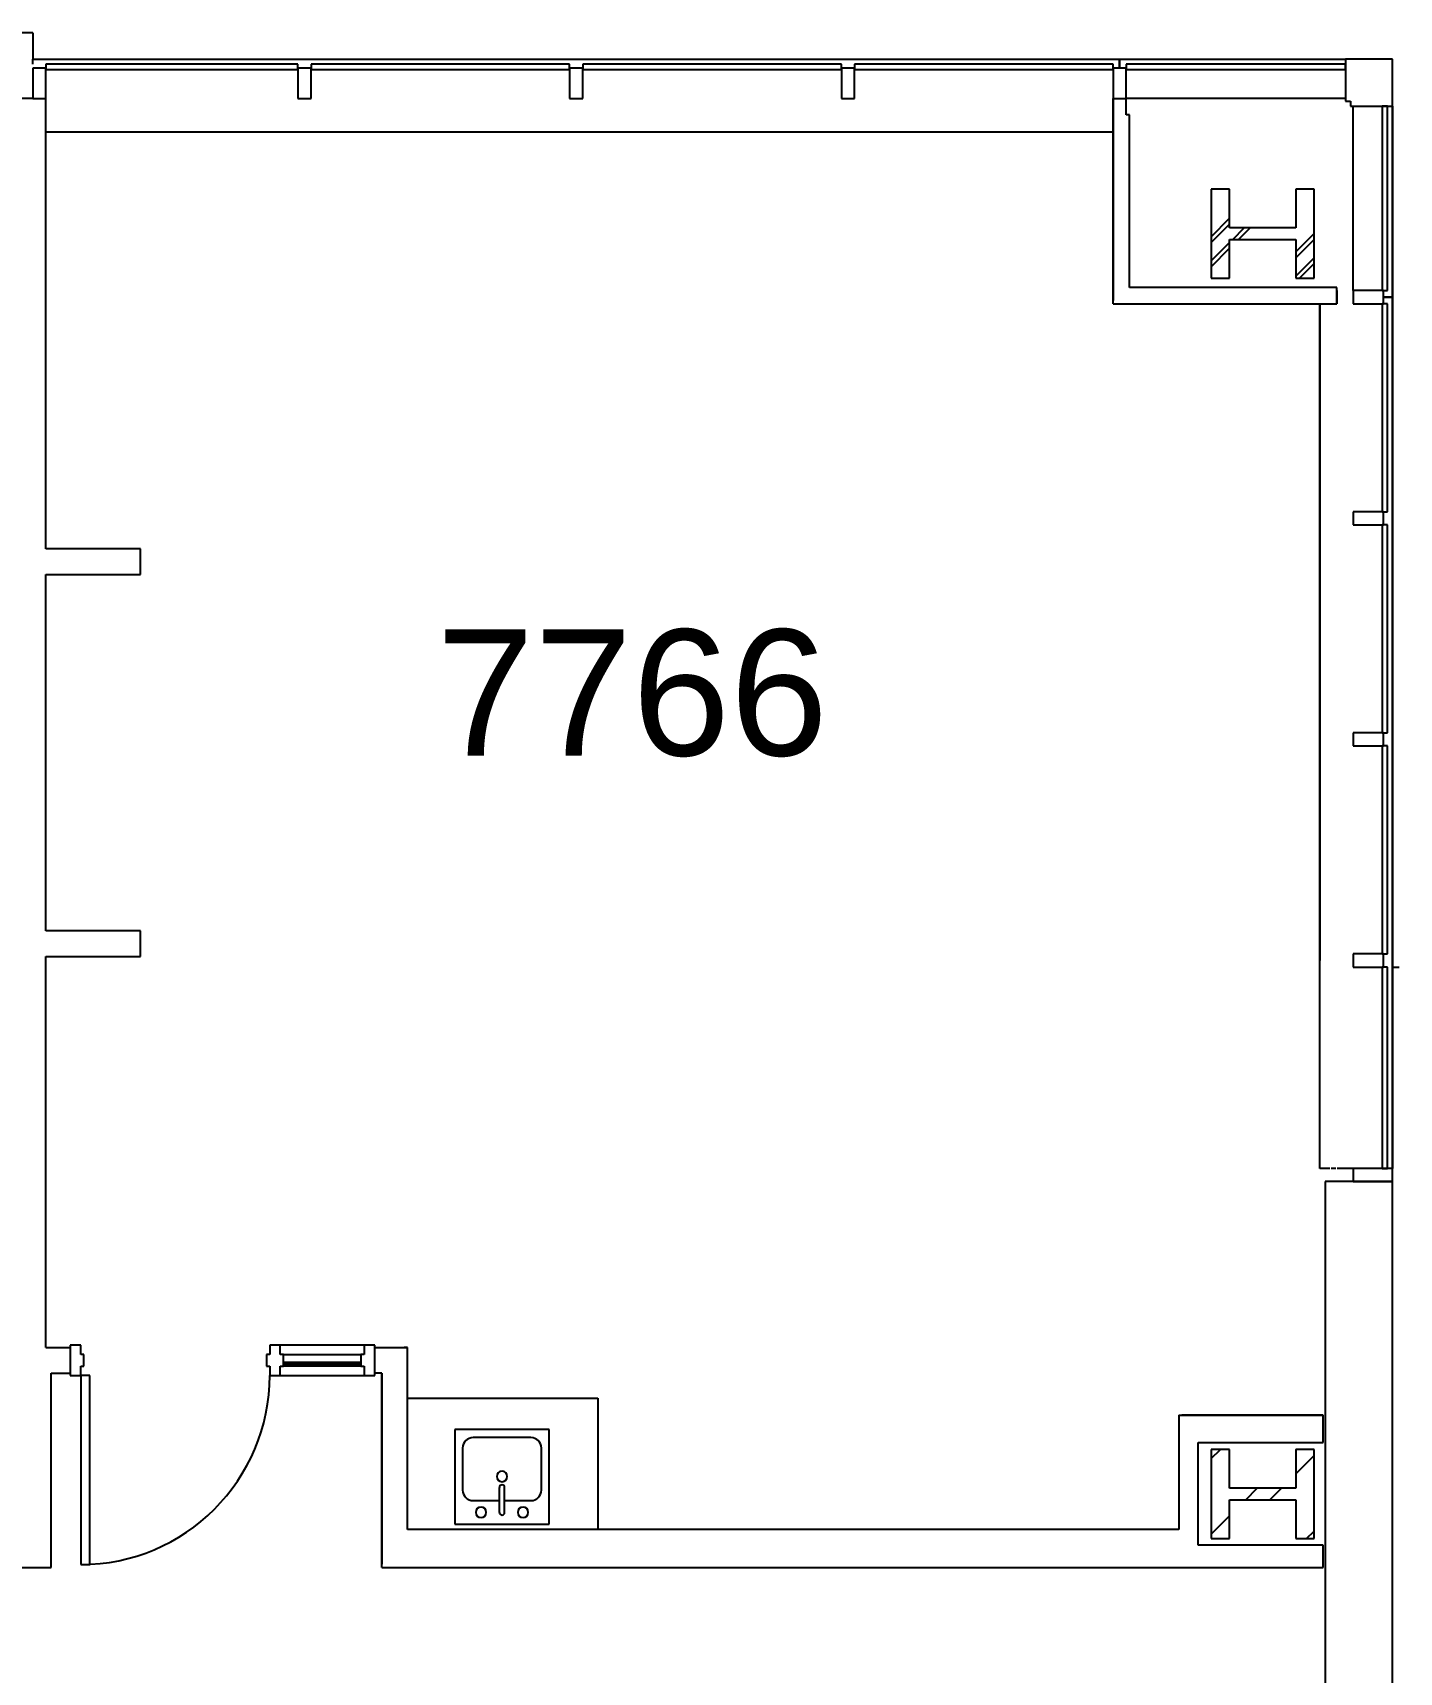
# Model space of a CAD drawing. Header units: inches. Extents: x -59 to 5673, y -29 to 4299.
# Drawn here: x 2036.3 to 2296.6, y 3945.1 to 4257.3 of the extents above; entities that cross this region are included whole.
import ezdxf

# ---------------------------------------------------------------- set-up
doc = ezdxf.new("R2010")
doc.units = ezdxf.units.IN
doc.header["$LTSCALE"] = 96
doc.header["$MEASUREMENT"] = 0
for name, color, linetype in [('A-ANNO-ROOM', 4, 'Continuous'), ('A-COLS', 5, 'Continuous'), ('A-DOOR', 2, 'Continuous'), ('A-FLOR-CASE', 3, 'Continuous'), ('A-FLOR-PFIX', 2, 'Continuous'), ('A-GLAZ', 2, 'Continuous'), ('A-WALL-FULL', 6, 'Continuous')]:
    doc.layers.add(name, color=color, linetype=linetype)
doc.styles.add('ARIAL', font='arial.ttf')

msp = doc.modelspace()

# ---------------------------------------------------------------- linework, layer by layer
at = {"layer": 'A-COLS'}
for p, q in [((2264.28, 4227.58), (2260.78, 4227.58)), ((2260.78, 4227.58), (2260.78, 4210.58)), ((2264.28, 4227.58), (2260.78, 4227.58)), ((2260.78, 4227.58), (2260.78, 4210.58)), ((2264.28, 4220.17), (2264.28, 4227.58)), ((2264.28, 4220.17), (2264.28, 4227.58)), ((2280.38, 4227.58), (2276.88, 4227.58)), ((2276.88, 4227.58), (2276.88, 4220.17)), ((2280.38, 4227.58), (2276.88, 4227.58)), ((2276.88, 4227.58), (2276.88, 4220.17)), ((2280.38, 4210.58), (2280.38, 4227.58)), ((2280.38, 4210.58), (2280.38, 4227.58)), ((2260.78, 4218.5), (2264.28, 4222)), ((2260.78, 4217.4), (2264.28, 4220.9)), ((2276.88, 4220.17), (2264.28, 4220.17)), ((2276.88, 4220.17), (2264.28, 4220.17)), ((2264.28, 4210.58), (2264.28, 4217.98)), ((2264.28, 4217.98), (2276.88, 4217.98)), ((2264.28, 4210.58), (2264.28, 4217.98)), ((2264.28, 4217.98), (2276.88, 4217.98)), ((2264.86, 4217.98), (2267.06, 4220.17)), ((2265.97, 4217.98), (2268.16, 4220.17)), ((2276.88, 4215.6), (2280.38, 4219.1)), ((2276.88, 4214.49), (2280.38, 4217.99)), ((2276.88, 4217.98), (2276.88, 4210.58)), ((2276.88, 4217.98), (2276.88, 4210.58)), ((2260.78, 4213.89), (2264.28, 4217.39)), ((2260.78, 4212.79), (2264.28, 4216.29)), ((2276.88, 4210.99), (2280.38, 4214.49)), ((2277.57, 4210.58), (2280.38, 4213.38)), ((2260.78, 4210.58), (2264.28, 4210.58)), ((2260.78, 4210.58), (2264.28, 4210.58)), ((2276.88, 4210.58), (2280.38, 4210.58)), ((2276.88, 4210.58), (2280.38, 4210.58)), ((2260.78, 3985.81), (2262.54, 3987.58)), ((2264.28, 3987.58), (2260.78, 3987.58)), ((2260.78, 3987.58), (2260.78, 3970.58)), ((2264.28, 3980.17), (2264.28, 3987.58)), ((2276.88, 3987.51), (2276.94, 3987.58)), ((2280.38, 3987.58), (2276.88, 3987.58)), ((2276.88, 3987.58), (2276.88, 3980.17)), ((2280.38, 3970.58), (2280.38, 3987.58)), ((2276.88, 3982.9), (2280.38, 3986.4)), ((2276.88, 3980.17), (2264.28, 3980.17)), ((2264.28, 3970.58), (2264.28, 3977.98)), ((2264.28, 3977.98), (2276.88, 3977.98)), ((2267.35, 3977.98), (2269.54, 3980.17)), ((2271.96, 3977.98), (2274.15, 3980.17)), ((2276.88, 3977.98), (2276.88, 3970.58)), ((2260.78, 3971.41), (2264.28, 3974.91)), ((2278.95, 3970.58), (2280.38, 3972)), ((2260.78, 3970.58), (2264.28, 3970.58)), ((2276.88, 3970.58), (2280.38, 3970.58))]:
    msp.add_line(p, q, dxfattribs=at)
at = {"layer": 'A-DOOR'}
for p, q in [((2043.45, 4007.39), (2043.45, 4001.64)), ((2045.45, 4007.39), (2043.45, 4007.39)), ((2045.45, 4005.64), (2045.45, 4007.39)), ((2046.08, 4005.64), (2045.45, 4005.64)), ((2046.08, 4003.39), (2046.08, 4005.64)), ((2081.45, 4005.64), (2080.83, 4005.64)), ((2080.83, 4005.64), (2080.83, 4003.39)), ((2083.45, 4007.39), (2081.45, 4007.39)), ((2081.45, 4007.39), (2081.45, 4005.64)), ((2083.45, 4005.64), (2083.45, 4007.39)), ((2099.45, 4007.39), (2083.45, 4007.39)), ((2084.08, 4005.64), (2083.45, 4005.64)), ((2084.08, 4003.39), (2084.08, 4005.64)), ((2084.08, 4005.64), (2098.83, 4005.64)), ((2099.45, 4005.64), (2098.83, 4005.64)), ((2098.83, 4005.64), (2098.83, 4003.39)), ((2101.45, 4007.39), (2099.45, 4007.39)), ((2099.45, 4007.39), (2099.45, 4005.64)), ((2101.45, 4001.64), (2101.45, 4007.39)), ((2045.45, 4001.64), (2045.45, 4003.39)), ((2045.45, 4003.39), (2046.08, 4003.39)), ((2080.83, 4003.39), (2081.45, 4003.39)), ((2081.45, 4003.39), (2081.45, 4001.64)), ((2083.45, 4001.64), (2083.45, 4003.39)), ((2083.45, 4003.39), (2084.08, 4003.39)), ((2098.83, 4004.14), (2084.08, 4004.14)), ((2084.08, 4004.14), (2084.08, 4003.89)), ((2084.08, 4003.89), (2098.83, 4003.89)), ((2098.83, 4003.39), (2084.08, 4003.39)), ((2098.83, 4003.89), (2098.83, 4004.14)), ((2098.83, 4003.39), (2099.45, 4003.39)), ((2099.45, 4003.39), (2099.45, 4001.64)), ((2043.45, 4001.64), (2045.45, 4001.64)), ((2047.2, 4001.64), (2045.45, 4001.64)), ((2045.45, 4001.64), (2045.45, 3965.64)), ((2047.2, 3965.64), (2047.2, 4001.64)), ((2081.45, 4001.64), (2083.45, 4001.64)), ((2083.45, 4001.64), (2099.45, 4001.64)), ((2099.45, 4001.64), (2101.45, 4001.64)), ((2045.45, 3965.64), (2047.2, 3965.64))]:
    msp.add_line(p, q, dxfattribs=at)
msp.add_arc((2045.45, 4001.64), 36, 270, 0, dxfattribs=at)
at = {"layer": 'A-FLOR-CASE'}
for p, q in [((2107.7, 3997.33), (2143.95, 3997.33)), ((2143.95, 3997.33), (2143.95, 3972.33))]:
    msp.add_line(p, q, dxfattribs=at)
at = {"layer": 'A-FLOR-PFIX'}
for p, q in [((2134.7, 3991.33), (2116.7, 3991.33)), ((2116.7, 3991.33), (2116.7, 3973.33)), ((2131.2, 3989.83), (2120.2, 3989.83)), ((2134.7, 3973.33), (2134.7, 3991.33)), ((2118.2, 3987.83), (2118.2, 3979.83)), ((2133.2, 3979.83), (2133.2, 3987.83)), ((2120.2, 3977.83), (2125.2, 3977.83)), ((2125.2, 3975.58), (2125.2, 3980.33)), ((2126.2, 3975.58), (2126.2, 3980.33)), ((2126.2, 3977.83), (2131.2, 3977.83)), ((2116.7, 3973.33), (2134.7, 3973.33))]:
    msp.add_line(p, q, dxfattribs=at)
for centre, radius, start, end in [((2120.2, 3987.83), 2, 90, 180), ((2131.2, 3987.83), 2, 0, 90), ((2125.7, 3982.42), 1, 0, 180), ((2125.7, 3982.42), 1, 180, 0), ((2125.7, 3980.33), 0.5, 0, 180), ((2120.2, 3979.83), 2, 180, 270), ((2131.2, 3979.83), 2, 270, 0), ((2121.7, 3975.58), 1, 0, 180), ((2121.7, 3975.58), 1, 180, 0), ((2125.7, 3975.58), 0.5, 180, 0), ((2129.7, 3975.58), 1, 0, 180), ((2129.7, 3975.58), 1, 180, 0)]:
    msp.add_arc(centre, radius, start, end, dxfattribs=at)
at = {"layer": 'A-GLAZ'}
for p, q in [((2036.33, 4257.33), (2011.58, 4257.33)), ((2036.33, 4257.33), (2036.33, 4252.33)), ((2036.33, 4251.33), (2036.33, 4252.33)), ((2036.33, 4252.33), (2088.08, 4252.33)), ((2088.08, 4252.33), (2139.83, 4252.33)), ((2139.83, 4252.33), (2191.58, 4252.33)), ((2191.58, 4252.33), (2243.33, 4252.33)), ((2243.33, 4250.58), (2243.33, 4252.33)), ((2243.33, 4252.33), (2286.33, 4252.33)), ((2243.33, 4252.33), (2243.33, 4250.58)), ((2038.83, 4250.58), (2036.33, 4250.58)), ((2036.33, 4250.58), (2036.33, 4244.83)), ((2086.83, 4251.33), (2038.83, 4251.33)), ((2038.83, 4251.33), (2038.83, 4250.33)), ((2038.83, 4244.83), (2038.83, 4250.58)), ((2038.83, 4250.33), (2086.83, 4250.33)), ((2086.83, 4250.33), (2086.83, 4251.33)), ((2138.58, 4251.33), (2089.33, 4251.33)), ((2089.33, 4251.33), (2089.33, 4250.33)), ((2089.33, 4250.33), (2138.58, 4250.33)), ((2138.58, 4250.33), (2138.58, 4251.33)), ((2190.33, 4251.33), (2141.08, 4251.33)), ((2141.08, 4251.33), (2141.08, 4250.33)), ((2141.08, 4250.33), (2190.33, 4250.33)), ((2190.33, 4250.33), (2190.33, 4251.33)), ((2242.08, 4251.33), (2192.83, 4251.33)), ((2192.83, 4251.33), (2192.83, 4250.33)), ((2192.83, 4250.33), (2242.08, 4250.33)), ((2242.08, 4250.33), (2242.08, 4251.33)), ((2286.33, 4251.33), (2244.58, 4251.33)), ((2244.58, 4251.33), (2244.58, 4250.33)), ((2244.58, 4250.33), (2286.33, 4250.33)), ((2286.33, 4250.33), (2286.33, 4251.33)), ((2036.33, 4244.83), (2012.58, 4244.83)), ((2036.33, 4244.83), (2038.83, 4244.83)), ((2286.33, 4244.83), (2244.58, 4244.83)), ((2287.83, 4208.23), (2287.83, 4243.33)), ((2293.33, 4243.33), (2293.33, 4208.23)), ((2294.33, 4243.33), (2293.33, 4243.33)), ((2294.33, 4208.23), (2294.33, 4243.33)), ((2295.33, 4243.33), (2295.33, 4206.98)), ((2295.33, 4041.08), (2295.33, 4243.33)), ((2038.83, 4238.45), (2088.08, 4238.45)), ((2088.08, 4238.45), (2139.83, 4238.45)), ((2139.83, 4238.45), (2191.58, 4238.45)), ((2191.58, 4238.45), (2242.08, 4238.45)), ((2281.45, 4205.73), (2281.45, 4164.88)), ((2281.45, 4041.08), (2281.45, 4205.73)), ((2293.33, 4208.23), (2294.33, 4208.23)), ((2293.33, 4205.73), (2293.33, 4166.13)), ((2294.33, 4205.73), (2293.33, 4205.73)), ((2295.33, 4206.98), (2293.58, 4206.98)), ((2293.58, 4206.98), (2295.33, 4206.98)), ((2294.33, 4166.13), (2294.33, 4205.73)), ((2295.33, 4206.98), (2295.33, 4164.88)), ((2281.45, 4164.88), (2281.45, 4122.78)), ((2293.33, 4166.13), (2294.33, 4166.13)), ((2295.33, 4164.88), (2295.33, 4122.78)), ((2293.33, 4163.63), (2293.33, 4124.03)), ((2294.33, 4163.63), (2293.33, 4163.63)), ((2294.33, 4124.03), (2294.33, 4163.63)), ((2293.33, 4124.03), (2294.33, 4124.03)), ((2281.45, 4122.78), (2281.45, 4080.68)), ((2293.33, 4121.53), (2293.33, 4081.93)), ((2294.33, 4121.53), (2293.33, 4121.53)), ((2294.33, 4081.93), (2294.33, 4121.53)), ((2295.33, 4122.78), (2295.33, 4080.68)), ((2293.33, 4081.93), (2294.33, 4081.93)), ((2295.33, 4080.68), (2295.33, 4041.08)), ((2293.33, 4079.43), (2293.33, 4041.08)), ((2293.33, 4079.43), (2293.33, 4041.08)), ((2294.33, 4079.43), (2293.33, 4079.43)), ((2294.33, 4041.08), (2294.33, 4079.43)), ((2294.33, 4041.08), (2294.33, 4079.43)), ((2283.39, 4041.08), (2281.45, 4041.08)), ((2284.52, 4041.08), (2283.63, 4041.08)), ((2287.83, 4041.08), (2284.76, 4041.08)), ((2293.33, 4041.08), (2294.33, 4041.08)), ((2293.33, 4041.08), (2294.33, 4041.08))]:
    msp.add_line(p, q, dxfattribs=at)
at = {"layer": 'A-GLAZ', "extrusion": (0, 0, -1)}
for p, q in [((2295.33, 4252.33), (2286.33, 4252.33)), ((2286.33, 4252.33), (2286.33, 4244.33)), ((2295.33, 4243.33), (2295.33, 4252.33)), ((2089.33, 4250.58), (2086.83, 4250.58)), ((2086.83, 4250.58), (2086.83, 4244.83)), ((2089.33, 4244.83), (2089.33, 4250.58)), ((2141.08, 4250.58), (2138.58, 4250.58)), ((2138.58, 4250.58), (2138.58, 4244.83)), ((2141.08, 4244.83), (2141.08, 4250.58)), ((2192.83, 4250.58), (2190.33, 4250.58)), ((2190.33, 4250.58), (2190.33, 4244.83)), ((2192.83, 4244.83), (2192.83, 4250.58)), ((2244.58, 4250.58), (2242.08, 4250.58)), ((2242.08, 4250.58), (2242.08, 4244.83)), ((2244.58, 4244.83), (2244.58, 4250.58)), ((2086.83, 4244.83), (2089.33, 4244.83)), ((2138.58, 4244.83), (2141.08, 4244.83)), ((2190.33, 4244.83), (2192.83, 4244.83)), ((2242.08, 4244.83), (2244.58, 4244.83)), ((2286.33, 4244.33), (2287.33, 4244.33)), ((2287.33, 4244.33), (2287.33, 4243.33)), ((2287.33, 4243.33), (2295.33, 4243.33)), ((2287.83, 4208.23), (2287.83, 4205.73)), ((2293.58, 4208.23), (2287.83, 4208.23)), ((2287.83, 4205.73), (2293.58, 4205.73)), ((2293.58, 4205.73), (2293.58, 4208.23)), ((2287.83, 4166.13), (2287.83, 4163.63)), ((2293.58, 4166.13), (2287.83, 4166.13)), ((2293.58, 4163.63), (2293.58, 4166.13)), ((2287.83, 4163.63), (2293.58, 4163.63)), ((2287.83, 4124.03), (2287.83, 4121.53)), ((2293.58, 4124.03), (2287.83, 4124.03)), ((2293.58, 4121.53), (2293.58, 4124.03)), ((2287.83, 4121.53), (2293.58, 4121.53)), ((2287.83, 4081.93), (2287.83, 4079.43)), ((2293.58, 4081.93), (2287.83, 4081.93)), ((2293.58, 4079.43), (2293.58, 4081.93)), ((2287.83, 4079.43), (2293.58, 4079.43)), ((2287.83, 4041.08), (2287.83, 4038.58)), ((2295.33, 4041.08), (2287.83, 4041.08)), ((2295.33, 4038.58), (2295.33, 4041.08)), ((2287.83, 4038.58), (2295.33, 4038.58))]:
    msp.add_line(p, q, dxfattribs=at)
at = {"layer": 'A-WALL-FULL'}
for p, q in [((2038.83, 4159.08), (2038.83, 4244.83)), ((2038.83, 4238.45), (2038.83, 4244.83)), ((2242.08, 4205.73), (2242.08, 4244.83)), ((2242.08, 4244.83), (2242.08, 4241.7)), ((2242.08, 4244.83), (2242.08, 4241.7)), ((2244.58, 4241.7), (2244.58, 4244.83)), ((2244.58, 4241.7), (2244.58, 4244.83)), ((2242.08, 4241.7), (2242.08, 4208.85)), ((2245.2, 4241.7), (2244.58, 4241.7)), ((2245.2, 4208.85), (2245.2, 4241.7)), ((2038.83, 4209.08), (2038.83, 4238.45)), ((2242.08, 4208.85), (2242.08, 4206.35)), ((2284.7, 4208.85), (2245.2, 4208.85)), ((2284.7, 4205.73), (2284.7, 4208.85)), ((2284.7, 4208.23), (2284.7, 4208.85)), ((2242.08, 4205.73), (2284.7, 4205.73)), ((2284.7, 4208.23), (2284.7, 4205.73)), ((2056.83, 4159.08), (2038.83, 4159.08)), ((2056.83, 4154.2), (2056.83, 4159.08)), ((2038.83, 4086.33), (2038.83, 4154.2)), ((2038.83, 4154.2), (2056.83, 4154.2)), ((2056.83, 4086.33), (2038.83, 4086.33)), ((2056.83, 4081.45), (2056.83, 4086.33)), ((2038.83, 4006.95), (2038.83, 4081.45)), ((2038.83, 4081.45), (2056.83, 4081.45)), ((2295.33, 4079.43), (2296.58, 4079.43)), ((2282.45, 4038.58), (2282.45, 3743.83)), ((2295.33, 4038.58), (2282.45, 4038.58)), ((2295.33, 3734.33), (2295.33, 4038.58)), ((2295.33, 3743.83), (2295.33, 4038.58)), ((2038.83, 4006.95), (2043.45, 4006.95)), ((2101.45, 4006.95), (2107.7, 4006.95)), ((2107.7, 4006.95), (2107.08, 4006.95)), ((2107.7, 3972.33), (2107.7, 4006.95)), ((2039.83, 3965.08), (2039.83, 4002.08)), ((2039.83, 4002.08), (2043.45, 4002.08)), ((2102.83, 4002.08), (2101.45, 4002.08)), ((2102.83, 3965.08), (2102.83, 4002.08)), ((2102.83, 4002.08), (2102.83, 3972.33)), ((2254.58, 3994.08), (2282.08, 3994.08)), ((2254.58, 3994.08), (2254.58, 3972.33)), ((2258.28, 3994.08), (2255.2, 3994.08)), ((2282.08, 3994.08), (2258.28, 3994.08)), ((2282.08, 3988.89), (2282.08, 3994.08)), ((2258.28, 3969.33), (2258.28, 3988.89)), ((2258.28, 3988.89), (2282.08, 3988.89)), ((2102.83, 3972.33), (2102.83, 3965.7)), ((2254.58, 3972.33), (2107.7, 3972.33)), ((2282.08, 3969.33), (2258.28, 3969.33)), ((2282.08, 3965.08), (2282.08, 3969.33)), ((1911.33, 3965.08), (2039.83, 3965.08)), ((2009.83, 3965.08), (2039.83, 3965.08)), ((2102.83, 3965.08), (2282.08, 3965.08))]:
    msp.add_line(p, q, dxfattribs=at)

# ---------------------------------------------------------------- texts
at = {"layer": 'A-ANNO-ROOM', "style": 'ARIAL'}
msp.add_text('7766', height=24, dxfattribs=at).set_placement((2113.2, 4119.7))

doc.saveas('drawing.dxf')
